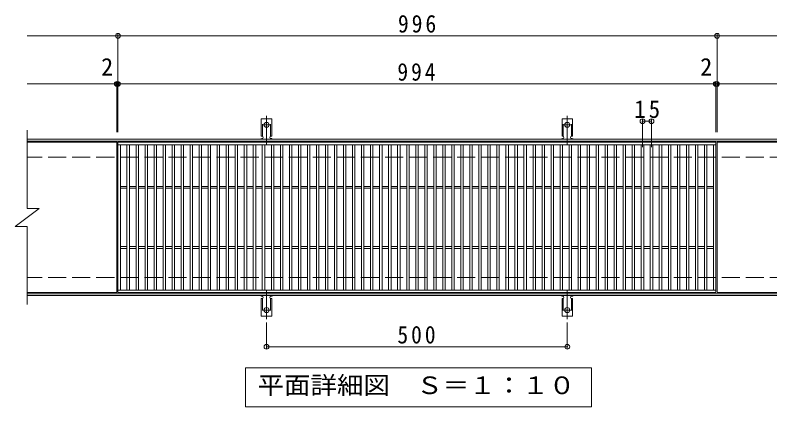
# Model space of a CAD drawing. Units: millimetres, scale not verified. Extents: x -1539 to 1658, y -1370 to 1120.
# Drawn here: x -667 to 588, y 469 to 1120 of the extents above; entities that cross this region are included whole.
import ezdxf
from ezdxf.enums import TextEntityAlignment as Align

# ---------------------------------------------------------------- set-up
doc = ezdxf.new("R2010")
doc.units = ezdxf.units.MM
doc.header["$LTSCALE"] = 10
doc.header["$PDMODE"] = 32
doc.header["$PDSIZE"] = 8
for name, pattern in [('CHAIN2', [12, 9, -1, 1, -1]), ('DASHED2', [3, 2, -1]), ('DASHED3', [4, 3, -1])]:
    doc.linetypes.add(name, pattern=pattern)
for name, color, linetype, lineweight in [('C-1', 2, 'Continuous', 9), ('C-2', 3, 'Continuous', 9), ('C-4', 7, 'Continuous', 9), ('C-5', 7, 'Continuous', 9), ('C-A', 3, 'Continuous', 9)]:
    doc.layers.add(name, color=color, linetype=linetype, lineweight=lineweight)
doc.styles.add('ＭＳ ゴシック', font='')
doc.styles.get('ＭＳ ゴシック').set_extended_font_data('MS Gothic')

msp = doc.modelspace()

# ---------------------------------------------------------------- linework, layer by layer
at = {"layer": 'C-1'}
for p, q in [((658.22, 914.05), (-646.78, 914.05)), ((658.22, 911.05), (-646.78, 911.05)), ((658.22, 657.05), (-646.78, 657.05)), ((658.22, 654.05), (-646.78, 654.05))]:
    msp.add_line(p, q, dxfattribs=at)
at = {"layer": 'C-1', "linetype": 'DASHED3'}
for p, q in [((658.22, 884.05), (-646.78, 884.05)), ((658.22, 684.05), (-646.78, 684.05))]:
    msp.add_line(p, q, dxfattribs=at)
at = {"layer": 'C-2'}
for p, q in [((-646.78, 929.05), (-646.78, 799.05)), ((-497.78, 909.05), (-646.78, 909.05)), ((-497.78, 909.05), (-497.78, 659.05)), ((-495.78, 905.05), (498.22, 905.05)), ((-491.78, 663.05), (-491.78, 905.05)), ((-480.78, 663.05), (-480.78, 905.05)), ((-476.78, 663.05), (-476.78, 905.05)), ((-465.78, 663.05), (-465.78, 905.05)), ((-461.78, 663.05), (-461.78, 905.05)), ((-450.78, 663.05), (-450.78, 905.05)), ((-446.78, 663.05), (-446.78, 905.05)), ((-435.78, 663.05), (-435.78, 905.05)), ((-431.78, 663.05), (-431.78, 905.05)), ((-420.78, 663.05), (-420.78, 905.05)), ((-416.78, 663.05), (-416.78, 905.05)), ((-405.78, 663.05), (-405.78, 905.05)), ((-401.78, 663.05), (-401.78, 905.05)), ((-390.78, 663.05), (-390.78, 905.05)), ((-386.78, 663.05), (-386.78, 905.05)), ((-375.78, 663.05), (-375.78, 905.05)), ((-371.78, 663.05), (-371.78, 905.05)), ((-360.78, 663.05), (-360.78, 905.05)), ((-356.78, 663.05), (-356.78, 905.05)), ((-345.78, 663.05), (-345.78, 905.05)), ((-341.78, 663.05), (-341.78, 905.05)), ((-330.78, 663.05), (-330.78, 905.05)), ((-326.78, 663.05), (-326.78, 905.05)), ((-315.78, 663.05), (-315.78, 905.05)), ((-311.78, 663.05), (-311.78, 905.05)), ((-300.78, 663.05), (-300.78, 905.05)), ((-296.78, 663.05), (-296.78, 905.05)), ((-285.78, 663.05), (-285.78, 905.05)), ((-281.78, 663.05), (-281.78, 905.05)), ((-270.78, 663.05), (-270.78, 905.05)), ((-266.78, 663.05), (-266.78, 905.05)), ((-255.78, 663.05), (-255.78, 905.05)), ((-251.78, 663.05), (-251.78, 905.05)), ((-240.78, 663.05), (-240.78, 905.05)), ((-236.78, 663.05), (-236.78, 905.05)), ((-225.78, 663.05), (-225.78, 905.05)), ((-221.78, 663.05), (-221.78, 905.05)), ((-210.78, 663.05), (-210.78, 905.05)), ((-206.78, 663.05), (-206.78, 905.05)), ((-195.78, 663.05), (-195.78, 905.05)), ((-191.78, 663.05), (-191.78, 905.05)), ((-180.78, 663.05), (-180.78, 905.05)), ((-176.78, 663.05), (-176.78, 905.05)), ((-165.78, 663.05), (-165.78, 905.05)), ((-161.78, 663.05), (-161.78, 905.05)), ((-150.78, 663.05), (-150.78, 905.05)), ((-146.78, 663.05), (-146.78, 905.05)), ((-135.78, 663.05), (-135.78, 905.05)), ((-131.78, 663.05), (-131.78, 905.05)), ((-120.78, 663.05), (-120.78, 905.05)), ((-116.78, 663.05), (-116.78, 905.05)), ((-105.78, 663.05), (-105.78, 905.05)), ((-101.78, 663.05), (-101.78, 905.05)), ((-90.78, 663.05), (-90.78, 905.05)), ((-86.78, 663.05), (-86.78, 905.05)), ((-75.78, 663.05), (-75.78, 905.05)), ((-71.78, 663.05), (-71.78, 905.05)), ((-60.78, 663.05), (-60.78, 905.05)), ((-56.78, 663.05), (-56.78, 905.05)), ((-45.78, 663.05), (-45.78, 905.05)), ((-41.78, 663.05), (-41.78, 905.05)), ((-30.78, 663.05), (-30.78, 905.05)), ((-26.78, 663.05), (-26.78, 905.05)), ((-15.78, 663.05), (-15.78, 905.05)), ((-11.78, 663.05), (-11.78, 905.05)), ((-0.78, 663.05), (-0.78, 905.05)), ((3.22, 663.05), (3.22, 905.05)), ((14.22, 663.05), (14.22, 905.05)), ((18.22, 663.05), (18.22, 905.05)), ((29.22, 663.05), (29.22, 905.05)), ((33.22, 663.05), (33.22, 905.05)), ((44.22, 663.05), (44.22, 905.05)), ((48.22, 663.05), (48.22, 905.05)), ((59.22, 663.05), (59.22, 905.05)), ((63.22, 663.05), (63.22, 905.05)), ((74.22, 663.05), (74.22, 905.05)), ((78.22, 663.05), (78.22, 905.05)), ((89.22, 663.05), (89.22, 905.05)), ((93.22, 663.05), (93.22, 905.05)), ((104.22, 663.05), (104.22, 905.05)), ((108.22, 663.05), (108.22, 905.05)), ((119.22, 663.05), (119.22, 905.05)), ((123.22, 663.05), (123.22, 905.05)), ((134.22, 663.05), (134.22, 905.05)), ((138.22, 663.05), (138.22, 905.05)), ((149.22, 663.05), (149.22, 905.05)), ((153.22, 663.05), (153.22, 905.05)), ((164.22, 663.05), (164.22, 905.05)), ((168.22, 663.05), (168.22, 905.05)), ((179.22, 663.05), (179.22, 905.05)), ((183.22, 663.05), (183.22, 905.05)), ((194.22, 663.05), (194.22, 905.05)), ((198.22, 663.05), (198.22, 905.05)), ((209.22, 663.05), (209.22, 905.05)), ((213.22, 663.05), (213.22, 905.05)), ((224.22, 663.05), (224.22, 905.05)), ((228.22, 663.05), (228.22, 905.05)), ((239.22, 663.05), (239.22, 905.05)), ((243.22, 663.05), (243.22, 905.05)), ((254.22, 663.05), (254.22, 905.05)), ((258.22, 663.05), (258.22, 905.05)), ((269.22, 663.05), (269.22, 905.05)), ((273.22, 663.05), (273.22, 905.05)), ((284.22, 663.05), (284.22, 905.05)), ((288.22, 663.05), (288.22, 905.05)), ((299.22, 663.05), (299.22, 905.05)), ((303.22, 663.05), (303.22, 905.05)), ((314.22, 663.05), (314.22, 905.05)), ((318.22, 663.05), (318.22, 905.05)), ((329.22, 663.05), (329.22, 905.05)), ((333.22, 663.05), (333.22, 905.05)), ((344.22, 663.05), (344.22, 905.05)), ((348.22, 663.05), (348.22, 905.05)), ((359.22, 663.05), (359.22, 905.05)), ((363.22, 663.05), (363.22, 905.05)), ((374.22, 663.05), (374.22, 905.05)), ((378.22, 663.05), (378.22, 905.05)), ((389.22, 663.05), (389.22, 905.05)), ((393.22, 663.05), (393.22, 905.05)), ((404.22, 663.05), (404.22, 905.05)), ((408.22, 663.05), (408.22, 905.05)), ((419.22, 663.05), (419.22, 905.05)), ((423.22, 663.05), (423.22, 905.05)), ((434.22, 663.05), (434.22, 905.05)), ((438.22, 663.05), (438.22, 905.05)), ((449.22, 663.05), (449.22, 905.05)), ((453.22, 663.05), (453.22, 905.05)), ((464.22, 663.05), (464.22, 905.05)), ((468.22, 663.05), (468.22, 905.05)), ((479.22, 663.05), (479.22, 905.05)), ((483.22, 663.05), (483.22, 905.05)), ((494.22, 663.05), (494.22, 905.05)), ((498.22, 909.05), (498.22, 659.05)), ((500.22, 909.05), (500.22, 659.05)), ((658.22, 909.05), (500.22, 909.05)), ((-491.78, 835.55), (-480.78, 835.55)), ((-491.78, 832.55), (-480.78, 832.55)), ((-476.78, 835.55), (-465.78, 835.55)), ((-476.78, 832.55), (-465.78, 832.55)), ((-461.78, 835.55), (-450.78, 835.55)), ((-461.78, 832.55), (-450.78, 832.55)), ((-446.78, 835.55), (-435.78, 835.55)), ((-446.78, 832.55), (-435.78, 832.55)), ((-431.78, 835.55), (-420.78, 835.55)), ((-431.78, 832.55), (-420.78, 832.55)), ((-416.78, 835.55), (-405.78, 835.55)), ((-416.78, 832.55), (-405.78, 832.55)), ((-401.78, 835.55), (-390.78, 835.55)), ((-401.78, 832.55), (-390.78, 832.55)), ((-386.78, 835.55), (-375.78, 835.55)), ((-386.78, 832.55), (-375.78, 832.55)), ((-371.78, 835.55), (-360.78, 835.55)), ((-371.78, 832.55), (-360.78, 832.55)), ((-356.78, 835.55), (-345.78, 835.55)), ((-356.78, 832.55), (-345.78, 832.55)), ((-341.78, 835.55), (-330.78, 835.55)), ((-341.78, 832.55), (-330.78, 832.55)), ((-326.78, 835.55), (-315.78, 835.55)), ((-326.78, 832.55), (-315.78, 832.55)), ((-311.78, 835.55), (-300.78, 835.55)), ((-311.78, 832.55), (-300.78, 832.55)), ((-296.78, 835.55), (-285.78, 835.55)), ((-296.78, 832.55), (-285.78, 832.55)), ((-281.78, 835.55), (-270.78, 835.55)), ((-281.78, 832.55), (-270.78, 832.55)), ((-266.78, 835.55), (-255.78, 835.55)), ((-266.78, 832.55), (-255.78, 832.55)), ((-251.78, 835.55), (-240.78, 835.55)), ((-251.78, 832.55), (-240.78, 832.55)), ((-236.78, 835.55), (-225.78, 835.55)), ((-236.78, 832.55), (-225.78, 832.55)), ((-221.78, 835.55), (-210.78, 835.55)), ((-221.78, 832.55), (-210.78, 832.55)), ((-206.78, 835.55), (-195.78, 835.55)), ((-206.78, 832.55), (-195.78, 832.55)), ((-191.78, 835.55), (-180.78, 835.55)), ((-191.78, 832.55), (-180.78, 832.55)), ((-176.78, 835.55), (-165.78, 835.55)), ((-176.78, 832.55), (-165.78, 832.55)), ((-161.78, 835.55), (-150.78, 835.55)), ((-161.78, 832.55), (-150.78, 832.55)), ((-146.78, 835.55), (-135.78, 835.55)), ((-146.78, 832.55), (-135.78, 832.55)), ((-131.78, 835.55), (-120.78, 835.55)), ((-131.78, 832.55), (-120.78, 832.55)), ((-116.78, 835.55), (-105.78, 835.55)), ((-116.78, 832.55), (-105.78, 832.55)), ((-101.78, 835.55), (-90.78, 835.55)), ((-101.78, 832.55), (-90.78, 832.55)), ((-86.78, 835.55), (-75.78, 835.55)), ((-86.78, 832.55), (-75.78, 832.55)), ((-71.78, 835.55), (-60.78, 835.55)), ((-71.78, 832.55), (-60.78, 832.55)), ((-56.78, 835.55), (-45.78, 835.55)), ((-56.78, 832.55), (-45.78, 832.55)), ((-41.78, 835.55), (-30.78, 835.55)), ((-41.78, 832.55), (-30.78, 832.55)), ((-26.78, 835.55), (-15.78, 835.55)), ((-26.78, 832.55), (-15.78, 832.55)), ((-11.78, 835.55), (-0.78, 835.55)), ((-11.78, 832.55), (-0.78, 832.55)), ((3.22, 835.55), (14.22, 835.55)), ((3.22, 832.55), (14.22, 832.55)), ((18.22, 835.55), (29.22, 835.55)), ((18.22, 832.55), (29.22, 832.55)), ((33.22, 835.55), (44.22, 835.55)), ((33.22, 832.55), (44.22, 832.55)), ((48.22, 835.55), (59.22, 835.55)), ((48.22, 832.55), (59.22, 832.55)), ((63.22, 835.55), (74.22, 835.55)), ((63.22, 832.55), (74.22, 832.55)), ((78.22, 835.55), (89.22, 835.55)), ((78.22, 832.55), (89.22, 832.55)), ((93.22, 835.55), (104.22, 835.55)), ((93.22, 832.55), (104.22, 832.55)), ((108.22, 835.55), (119.22, 835.55)), ((108.22, 832.55), (119.22, 832.55)), ((123.22, 835.55), (134.22, 835.55)), ((123.22, 832.55), (134.22, 832.55)), ((138.22, 835.55), (149.22, 835.55)), ((138.22, 832.55), (149.22, 832.55)), ((153.22, 835.55), (164.22, 835.55)), ((153.22, 832.55), (164.22, 832.55)), ((168.22, 835.55), (179.22, 835.55)), ((168.22, 832.55), (179.22, 832.55)), ((183.22, 835.55), (194.22, 835.55)), ((183.22, 832.55), (194.22, 832.55)), ((198.22, 835.55), (209.22, 835.55)), ((198.22, 832.55), (209.22, 832.55)), ((213.22, 835.55), (224.22, 835.55)), ((213.22, 832.55), (224.22, 832.55)), ((228.22, 835.55), (239.22, 835.55)), ((228.22, 832.55), (239.22, 832.55)), ((243.22, 835.55), (254.22, 835.55)), ((243.22, 832.55), (254.22, 832.55)), ((258.22, 835.55), (269.22, 835.55)), ((258.22, 832.55), (269.22, 832.55)), ((273.22, 835.55), (284.22, 835.55)), ((273.22, 832.55), (284.22, 832.55)), ((288.22, 835.55), (299.22, 835.55)), ((288.22, 832.55), (299.22, 832.55)), ((303.22, 835.55), (314.22, 835.55)), ((303.22, 832.55), (314.22, 832.55)), ((318.22, 835.55), (329.22, 835.55)), ((318.22, 832.55), (329.22, 832.55)), ((333.22, 835.55), (344.22, 835.55)), ((333.22, 832.55), (344.22, 832.55)), ((348.22, 835.55), (359.22, 835.55)), ((348.22, 832.55), (359.22, 832.55)), ((363.22, 835.55), (374.22, 835.55)), ((363.22, 832.55), (374.22, 832.55)), ((378.22, 835.55), (389.22, 835.55)), ((378.22, 832.55), (389.22, 832.55)), ((393.22, 835.55), (404.22, 835.55)), ((393.22, 832.55), (404.22, 832.55)), ((408.22, 835.55), (419.22, 835.55)), ((408.22, 832.55), (419.22, 832.55)), ((423.22, 835.55), (434.22, 835.55)), ((423.22, 832.55), (434.22, 832.55)), ((438.22, 835.55), (449.22, 835.55)), ((438.22, 832.55), (449.22, 832.55)), ((453.22, 835.55), (464.22, 835.55)), ((453.22, 832.55), (464.22, 832.55)), ((468.22, 835.55), (479.22, 835.55)), ((468.22, 832.55), (479.22, 832.55)), ((483.22, 835.55), (494.22, 835.55)), ((483.22, 832.55), (494.22, 832.55)), ((-666.78, 769.05), (-626.78, 799.05)), ((-646.78, 799.05), (-626.78, 799.05)), ((-666.78, 769.05), (-646.78, 769.05)), ((-646.78, 769.05), (-646.78, 639.05)), ((-491.78, 735.55), (-480.78, 735.55)), ((-491.78, 732.55), (-480.78, 732.55)), ((-476.78, 735.55), (-465.78, 735.55)), ((-476.78, 732.55), (-465.78, 732.55)), ((-461.78, 735.55), (-450.78, 735.55)), ((-461.78, 732.55), (-450.78, 732.55)), ((-446.78, 735.55), (-435.78, 735.55)), ((-446.78, 732.55), (-435.78, 732.55)), ((-431.78, 735.55), (-420.78, 735.55)), ((-431.78, 732.55), (-420.78, 732.55)), ((-416.78, 735.55), (-405.78, 735.55)), ((-416.78, 732.55), (-405.78, 732.55)), ((-401.78, 735.55), (-390.78, 735.55)), ((-401.78, 732.55), (-390.78, 732.55)), ((-386.78, 735.55), (-375.78, 735.55)), ((-386.78, 732.55), (-375.78, 732.55)), ((-371.78, 735.55), (-360.78, 735.55)), ((-371.78, 732.55), (-360.78, 732.55)), ((-356.78, 735.55), (-345.78, 735.55)), ((-356.78, 732.55), (-345.78, 732.55)), ((-341.78, 735.55), (-330.78, 735.55)), ((-341.78, 732.55), (-330.78, 732.55)), ((-326.78, 735.55), (-315.78, 735.55)), ((-326.78, 732.55), (-315.78, 732.55)), ((-311.78, 735.55), (-300.78, 735.55)), ((-311.78, 732.55), (-300.78, 732.55)), ((-296.78, 735.55), (-285.78, 735.55)), ((-296.78, 732.55), (-285.78, 732.55)), ((-281.78, 735.55), (-270.78, 735.55)), ((-281.78, 732.55), (-270.78, 732.55)), ((-266.78, 735.55), (-255.78, 735.55)), ((-266.78, 732.55), (-255.78, 732.55)), ((-251.78, 735.55), (-240.78, 735.55)), ((-251.78, 732.55), (-240.78, 732.55)), ((-236.78, 735.55), (-225.78, 735.55)), ((-236.78, 732.55), (-225.78, 732.55)), ((-221.78, 735.55), (-210.78, 735.55)), ((-221.78, 732.55), (-210.78, 732.55)), ((-206.78, 735.55), (-195.78, 735.55)), ((-206.78, 732.55), (-195.78, 732.55)), ((-191.78, 735.55), (-180.78, 735.55)), ((-191.78, 732.55), (-180.78, 732.55)), ((-176.78, 735.55), (-165.78, 735.55)), ((-176.78, 732.55), (-165.78, 732.55)), ((-161.78, 735.55), (-150.78, 735.55)), ((-161.78, 732.55), (-150.78, 732.55)), ((-146.78, 735.55), (-135.78, 735.55)), ((-146.78, 732.55), (-135.78, 732.55)), ((-131.78, 735.55), (-120.78, 735.55)), ((-131.78, 732.55), (-120.78, 732.55)), ((-116.78, 735.55), (-105.78, 735.55)), ((-116.78, 732.55), (-105.78, 732.55)), ((-101.78, 735.55), (-90.78, 735.55)), ((-101.78, 732.55), (-90.78, 732.55)), ((-86.78, 735.55), (-75.78, 735.55)), ((-86.78, 732.55), (-75.78, 732.55)), ((-71.78, 735.55), (-60.78, 735.55)), ((-71.78, 732.55), (-60.78, 732.55)), ((-56.78, 735.55), (-45.78, 735.55)), ((-56.78, 732.55), (-45.78, 732.55)), ((-41.78, 735.55), (-30.78, 735.55)), ((-41.78, 732.55), (-30.78, 732.55)), ((-26.78, 735.55), (-15.78, 735.55)), ((-26.78, 732.55), (-15.78, 732.55)), ((-11.78, 735.55), (-0.78, 735.55)), ((-11.78, 732.55), (-0.78, 732.55)), ((3.22, 735.55), (14.22, 735.55)), ((3.22, 732.55), (14.22, 732.55)), ((18.22, 735.55), (29.22, 735.55)), ((18.22, 732.55), (29.22, 732.55)), ((33.22, 735.55), (44.22, 735.55)), ((33.22, 732.55), (44.22, 732.55)), ((48.22, 735.55), (59.22, 735.55)), ((48.22, 732.55), (59.22, 732.55)), ((63.22, 735.55), (74.22, 735.55)), ((63.22, 732.55), (74.22, 732.55)), ((78.22, 735.55), (89.22, 735.55)), ((78.22, 732.55), (89.22, 732.55)), ((93.22, 735.55), (104.22, 735.55)), ((93.22, 732.55), (104.22, 732.55)), ((108.22, 735.55), (119.22, 735.55)), ((108.22, 732.55), (119.22, 732.55)), ((123.22, 735.55), (134.22, 735.55)), ((123.22, 732.55), (134.22, 732.55)), ((138.22, 735.55), (149.22, 735.55)), ((138.22, 732.55), (149.22, 732.55)), ((153.22, 735.55), (164.22, 735.55)), ((153.22, 732.55), (164.22, 732.55)), ((168.22, 735.55), (179.22, 735.55)), ((168.22, 732.55), (179.22, 732.55)), ((183.22, 735.55), (194.22, 735.55)), ((183.22, 732.55), (194.22, 732.55)), ((198.22, 735.55), (209.22, 735.55)), ((198.22, 732.55), (209.22, 732.55)), ((213.22, 735.55), (224.22, 735.55)), ((213.22, 732.55), (224.22, 732.55)), ((228.22, 735.55), (239.22, 735.55)), ((228.22, 732.55), (239.22, 732.55)), ((243.22, 735.55), (254.22, 735.55)), ((243.22, 732.55), (254.22, 732.55)), ((258.22, 735.55), (269.22, 735.55)), ((258.22, 732.55), (269.22, 732.55)), ((273.22, 735.55), (284.22, 735.55)), ((273.22, 732.55), (284.22, 732.55)), ((288.22, 735.55), (299.22, 735.55)), ((288.22, 732.55), (299.22, 732.55)), ((303.22, 735.55), (314.22, 735.55)), ((303.22, 732.55), (314.22, 732.55)), ((318.22, 735.55), (329.22, 735.55)), ((318.22, 732.55), (329.22, 732.55)), ((333.22, 735.55), (344.22, 735.55)), ((333.22, 732.55), (344.22, 732.55)), ((348.22, 735.55), (359.22, 735.55)), ((348.22, 732.55), (359.22, 732.55)), ((363.22, 735.55), (374.22, 735.55)), ((363.22, 732.55), (374.22, 732.55)), ((378.22, 735.55), (389.22, 735.55)), ((378.22, 732.55), (389.22, 732.55)), ((393.22, 735.55), (404.22, 735.55)), ((393.22, 732.55), (404.22, 732.55)), ((408.22, 735.55), (419.22, 735.55)), ((408.22, 732.55), (419.22, 732.55)), ((423.22, 735.55), (434.22, 735.55)), ((423.22, 732.55), (434.22, 732.55)), ((438.22, 735.55), (449.22, 735.55)), ((438.22, 732.55), (449.22, 732.55)), ((453.22, 735.55), (464.22, 735.55)), ((453.22, 732.55), (464.22, 732.55)), ((468.22, 735.55), (479.22, 735.55)), ((468.22, 732.55), (479.22, 732.55)), ((483.22, 735.55), (494.22, 735.55)), ((483.22, 732.55), (494.22, 732.55)), ((-497.78, 659.05), (-646.78, 659.05)), ((498.22, 663.05), (-495.78, 663.05)), ((498.22, 659.05), (-495.78, 659.05)), ((658.22, 659.05), (500.22, 659.05))]:
    msp.add_line(p, q, dxfattribs=at)
msp.add_lwpolyline([(-495.78, 659.05), (-495.78, 909.05), (498.22, 909.05)], dxfattribs=at)
at = {"layer": 'C-4'}
for p, q in [((-646.78, 1086.05), (658.22, 1086.05)), ((-495.78, 926.05), (-495.78, 1089.05)), ((500.22, 926.05), (500.22, 1089.05)), ((-646.78, 1006.05), (658.22, 1006.05)), ((-497.78, 926.05), (-497.78, 1009.05)), ((498.22, 926.05), (498.22, 1009.05)), ((376.22, 901.05), (376.22, 947.05)), ((376.22, 944.05), (391.22, 944.05)), ((391.22, 901.05), (391.22, 947.05)), ((-248.78, 609.33), (-248.78, 566.05)), ((251.22, 609.33), (251.22, 566.05)), ((-248.78, 569.05), (251.22, 569.05))]:
    msp.add_line(p, q, dxfattribs=at)
for p in [(-495.78, 1086.05), (500.22, 1086.05), (-497.78, 1006.05), (-495.78, 1006.05), (498.22, 1006.05), (500.22, 1006.05), (376.22, 944.05), (391.22, 944.05), (-248.78, 569.05), (251.22, 569.05)]:
    msp.add_point(p, dxfattribs=at)
at = {"layer": 'C-5'}
msp.add_lwpolyline([(-283.78, 469.05), (-283.78, 534.05), (291.22, 534.05), (291.22, 469.05)], close=True, dxfattribs=at)
at = {"layer": 'C-A'}
for p, q in [((-257.53, 919.05), (-257.53, 948.05)), ((-240.03, 948.05), (-257.53, 948.05)), ((-240.03, 919.05), (-240.03, 948.05)), ((242.47, 919.05), (242.47, 948.05)), ((259.97, 948.05), (242.47, 948.05)), ((259.97, 919.05), (259.97, 948.05)), ((-257.53, 919.05), (-256.28, 919.05)), ((-240.03, 919.05), (-241.28, 919.05)), ((242.47, 919.05), (243.72, 919.05)), ((259.97, 919.05), (258.72, 919.05)), ((-256.78, 915.05), (-256.28, 915.05)), ((-241.29, 915.05), (-240.77, 915.05)), ((243.22, 915.05), (243.72, 915.05)), ((258.71, 915.05), (259.23, 915.05)), ((-256.78, 653.05), (-256.28, 653.05)), ((-241.29, 653.05), (-240.77, 653.05)), ((243.22, 653.05), (243.72, 653.05)), ((258.71, 653.05), (259.23, 653.05)), ((-257.53, 649.05), (-256.28, 649.05)), ((-257.53, 649.05), (-257.53, 620.05)), ((-240.03, 649.05), (-241.28, 649.05)), ((-240.03, 649.05), (-240.03, 620.05)), ((242.47, 649.05), (243.72, 649.05)), ((242.47, 649.05), (242.47, 620.05)), ((259.97, 649.05), (258.72, 649.05)), ((259.97, 649.05), (259.97, 620.05)), ((-240.03, 620.05), (-257.53, 620.05)), ((259.97, 620.05), (242.47, 620.05))]:
    msp.add_line(p, q, dxfattribs=at)
at = {"layer": 'C-A', "linetype": 'DASHED2'}
for p, q in [((-255.53, 918.91), (-255.53, 948.05)), ((-242.03, 918.91), (-242.03, 948.05)), ((244.47, 918.91), (244.47, 948.05)), ((257.97, 918.91), (257.97, 948.05)), ((-255.53, 649.2), (-255.53, 620.05)), ((-242.03, 649.2), (-242.03, 620.05)), ((244.47, 649.2), (244.47, 620.05)), ((257.97, 649.2), (257.97, 620.05))]:
    msp.add_line(p, q, dxfattribs=at)
at = {"layer": 'C-A', "color": 7, "linetype": 'CHAIN2'}
for p, q in [((-248.78, 905.59), (-248.78, 952.99)), ((251.22, 905.59), (251.22, 952.99)), ((-254.56, 938.05), (-243.01, 938.05)), ((245.44, 938.05), (256.99, 938.05)), ((-248.78, 662.52), (-248.78, 615.12)), ((251.22, 662.52), (251.22, 615.12)), ((-254.56, 630.05), (-243.01, 630.05)), ((245.44, 630.05), (256.99, 630.05))]:
    msp.add_line(p, q, dxfattribs=at)
at = {"layer": 'C-A'}
for centre in [(-248.78, 938.05), (251.22, 938.05), (-248.78, 630.05), (251.22, 630.05)]:
    msp.add_circle(centre, 4.25, dxfattribs=at)
for centre, start, end in [((-256.28, 917.05), 270, 90), ((-241.28, 917.05), 90, 269.8667), ((243.72, 917.05), 270, 90), ((258.72, 917.05), 90, 269.8667), ((-256.78, 913.05), 90.27596, 150.00047), ((-240.78, 913.05), 29.99927, 89.75836), ((243.22, 913.05), 90.27596, 150.00047), ((259.22, 913.05), 29.99927, 89.75836), ((-256.78, 655.05), 209.99951, 269.72403), ((-256.28, 651.05), 270, 90), ((-241.28, 651.05), 90.13329, 270), ((-240.78, 655.05), 270.24162, 330.00072), ((243.22, 655.05), 209.99951, 269.72403), ((243.72, 651.05), 270, 90), ((258.72, 651.05), 90.13329, 270), ((259.22, 655.05), 270.24162, 330.00072)]:
    msp.add_arc(centre, 2, start, end, dxfattribs=at)

# ---------------------------------------------------------------- texts
at = {"layer": 'C-4', "color": 2, "style": 'ＭＳ ゴシック'}
for p in [(-523.74, 1011.05), (472.25, 1011.05)]:
    msp.add_text('2', height=29.33, dxfattribs=at).set_placement(p, align=Align.BOTTOM_LEFT)
at = {"layer": 'C-4', "color": 2, "char_height": 29.33, "attachment_point": 7, "style": 'ＭＳ ゴシック'}
for s, insert in [('\\T1.27;\\W0.9;996', (-30.28, 1091.05)), ('\\T1.27;\\W0.9;994', (-31.28, 1011.05)), ('\\T1.27;\\W0.95;15', (362.47, 949.05)), ('\\T1.27;\\W0.9;500', (-31.28, 574.05))]:
    msp.add_mtext(s, dxfattribs=dict(at, insert=insert))
at = {"layer": 'C-5', "color": 2, "style": 'ＭＳ ゴシック', "width": 1.1}
msp.add_text('平面詳細図\u3000Ｓ＝１：１０', height=29.33, dxfattribs=at).set_placement((-263.78, 481.55), align=Align.BOTTOM_LEFT)

doc.saveas('drawing.dxf')
